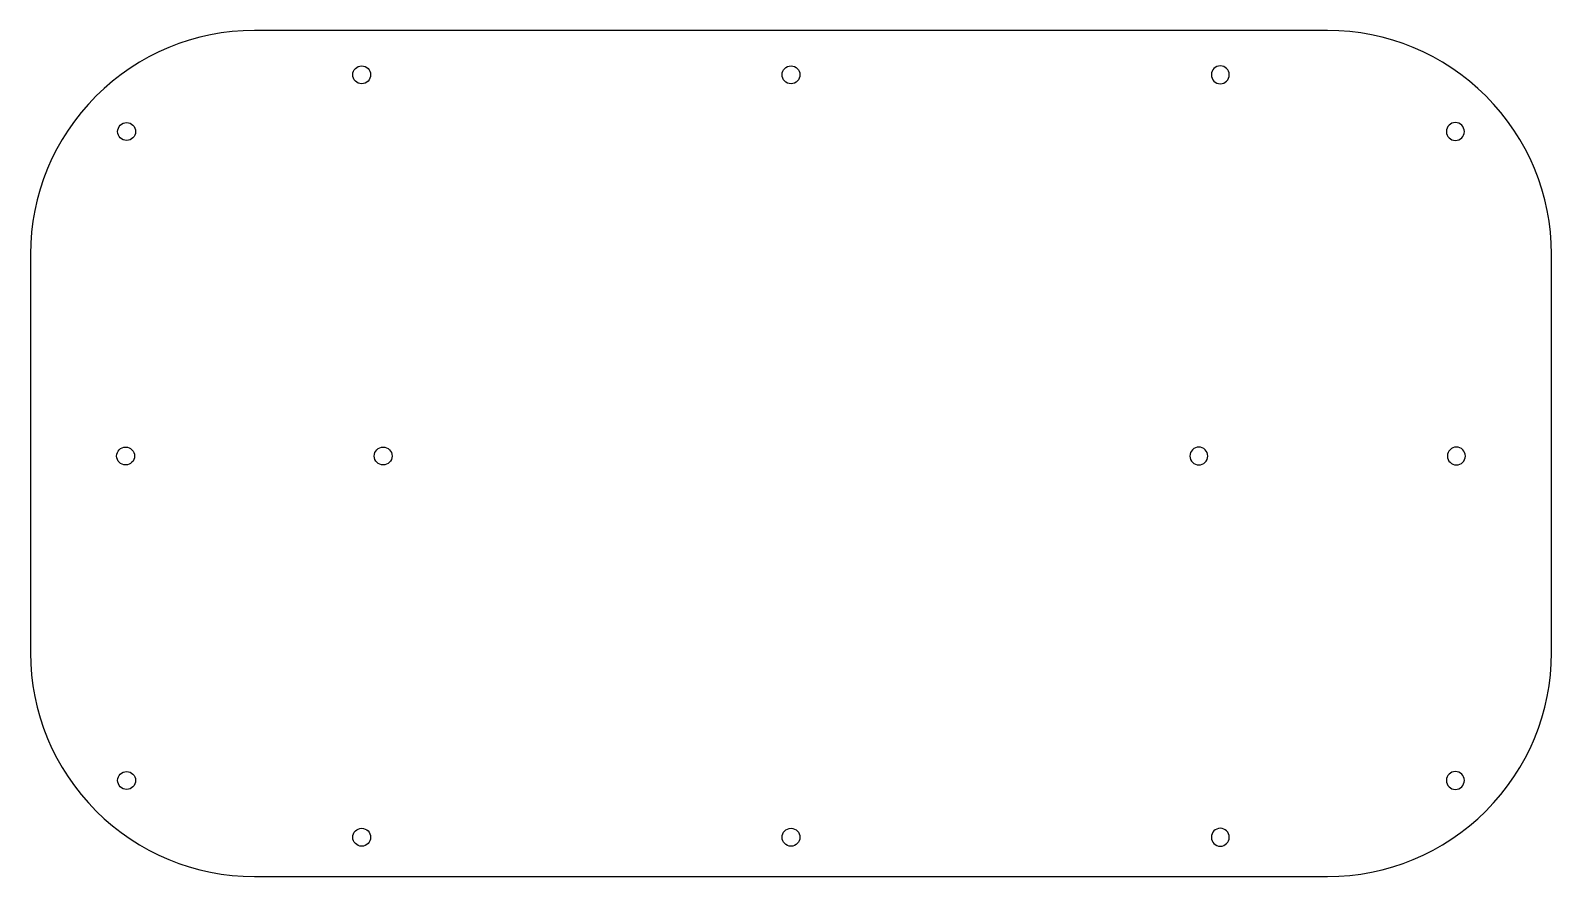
# Model space of a CAD drawing. Header units: millimetres. Extents: x -31 to 181, y 0 to 118.
import ezdxf

# ---------------------------------------------------------------- set-up
doc = ezdxf.new("R2010")
doc.units = ezdxf.units.MM

msp = doc.modelspace()

# ---------------------------------------------------------------- linework, layer by layer
at = {"layer": 'INTERIOR_PROFILES'}
for centre in [(15, 112.1), (75, 112.1), (-17.86, 104.16), (-18, 58.8), (18, 58.8), (-17.86, 13.44), (15, 5.5), (75, 5.5)]:
    msp.add_circle(centre, 1.25, dxfattribs=at)
at = {"layer": 'INTERIOR_PROFILES', "extrusion": (0, 0, -1)}
for centre in [(-135, 112.1), (-167.86, 104.16), (-132, 58.8), (-168, 58.8), (-167.86, 13.44), (-135, 5.5)]:
    msp.add_circle(centre, 1.25, dxfattribs=at)
at = {"layer": 'OUTER_PROFILES'}
msp.add_lwpolyline([(0, 118.3, 0.414214), (-31.3, 87), (-31.3, 31.3, 0.414214), (0, 0), (150, 0, 0.414214), (181.3, 31.3), (181.3, 87, 0.414214), (150, 118.3)], format="xyb", close=True, dxfattribs=at)

doc.saveas('drawing.dxf')
